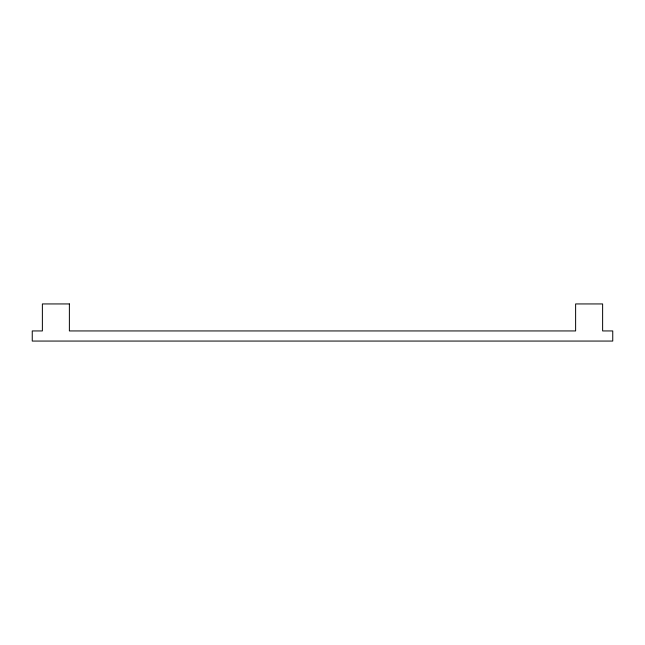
<?xml version="1.0" encoding="UTF-8"?>
<svg xmlns="http://www.w3.org/2000/svg" width="645" height="645" viewBox="0 0 645 645"><rect width="100%" height="100%" fill="white"/><g stroke="black" fill="none" stroke-linecap="round" stroke-linejoin="round"><path stroke-width="0.97" d="M69.378 303.94L42.377 303.94L42.377 330.941L32.25 330.941L32.25 341.06L612.75 341.06L612.75 330.941L602.624 330.941L602.624 303.94L575.622 303.94L575.622 330.941L69.378 330.941L69.378 303.94"/></g></svg>
